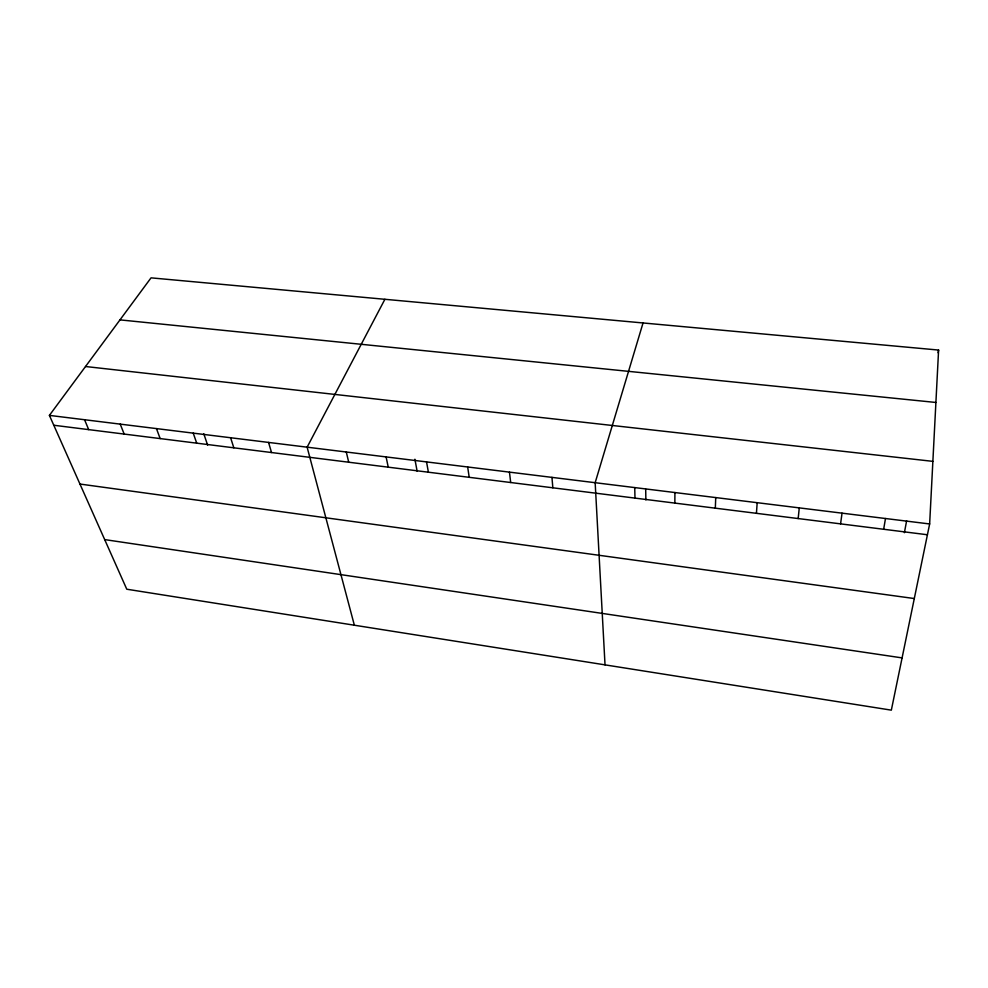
<?xml version="1.0" encoding="UTF-8"?>
<svg xmlns="http://www.w3.org/2000/svg" width="988" height="988" viewBox="0 0 988 988"><rect width="100%" height="100%" fill="white"/><g stroke="black" fill="none" stroke-linecap="round" stroke-linejoin="round"><path stroke-width="1.48" d="M674.853 503.09L674.915 492.543M715.324 508.165L715.732 497.582M929.646 523.961L938.6 350.061L151.041 277.85L49.4 415.392L126.773 589.219L891.337 710.15L929.646 523.961L49.4 415.392M756.438 513.315L757.179 502.694M798.181 518.552L799.267 507.881M840.578 523.862L842.035 513.155M883.655 529.259L885.495 518.515M904.39 532.705L906.626 520.787M938.094 352.753L938.6 350.061M643.04 322.965L595.159 482.712L605.027 664.862M384.9 299.29L307.12 447.181L354.359 625.219M119.98 319.877L935.895 402.462M85.524 366.511L932.87 461.359M53.784 425.248L927.423 534.755M79.954 484.046L914.295 598.543M104.691 539.596L902.093 657.897M84.548 419.727L88.71 429.619M120.227 424.124L124.167 434.065M156.45 428.594L160.155 438.573M193.24 433.139L196.711 443.155M203.775 433.744L207.628 445.143M230.612 437.746L233.823 447.811M268.563 442.426L271.527 452.541M346.294 452.01L348.715 462.211M386.098 456.925L388.235 467.163M414.898 459.235L417.146 471.251M426.544 461.915L428.397 472.202M467.67 466.978L469.201 477.315M509.462 472.141L510.685 482.514M551.946 477.377L552.848 487.8M634.728 487.59L634.988 498.1M645.695 489.159L645.868 499.928"/></g></svg>
